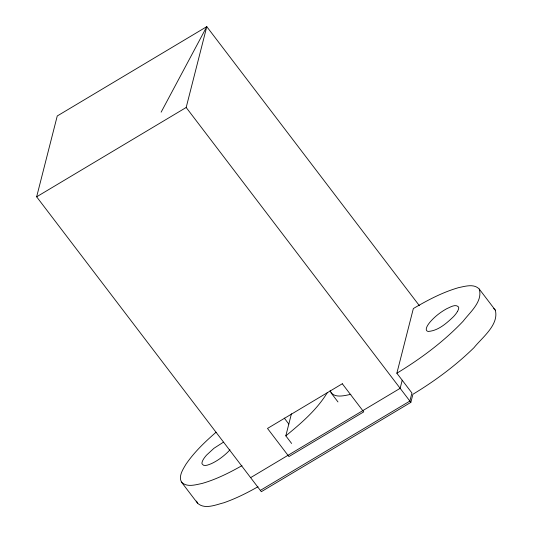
<?xml version="1.0" encoding="UTF-8"?>
<svg xmlns="http://www.w3.org/2000/svg" width="533" height="533" viewBox="0 0 533 533"><rect width="100%" height="100%" fill="white"/><g stroke="black" fill="none" stroke-linecap="round" stroke-linejoin="round"><path stroke-width="0.8" d="M260.331 490.4L409.87 401.076L411.929 392.994L396.858 373.22L413.348 308.547C427.693 300.132 442.577 292.251 458.627 287.633C465.149 286.308 473.97 283.436 479.254 289.046L495.297 310.113C499.221 324.77 482.085 337.562 474.004 347.656C455.655 365.631 434.868 381.008 412.908 394.28L410.85 402.362L261.317 491.692L36.644 196.81L57.251 115.974L206.784 26.65L419.391 305.695M36.644 196.81L186.177 107.486L206.784 26.65L161.133 112.17M291.618 443.463L285.815 435.847L291.444 413.755M402.208 380.242L400.15 388.324L250.617 477.648M327.189 392.841C316.729 409.97 301.185 423.255 285.815 435.847M216.065 432.23C205.012 441.857 194.252 452.091 185.957 464.256C182.952 469.406 178.408 475.949 181.42 482.045L197.47 503.112C204.599 509.808 215.678 504.811 223.807 502.779C235.733 498.615 247.072 492.952 258.025 486.716M396.858 373.22C420.91 358.609 443.742 341.633 463.17 321.192C470.006 312.171 482.951 301.631 479.254 289.046M241.982 465.649C229.283 472.824 216.112 479.44 202.047 483.464C195.524 484.783 186.703 487.662 181.42 482.045M223.4 442.203L213.98 448.273L206.604 455.069A19.888 5.956 -37.3 0 0 203.619 458.926L202.94 460.092A19.888 5.956 -37.3 0 0 202.007 463.763C203.739 467.308 208.769 464.583 211.428 463.637C216.911 461.072 221.895 457.507 226.372 453.45A19.888 5.956 -37.3 0 0 229.97 449.792M350.841 394.307C344.351 395.706 333.305 398.777 330.087 390.682M493.705 308.52L495.297 310.113M186.177 107.486L410.85 402.362M330.953 392.721L337.975 401.935M284.276 418.105L288.819 424.061M196.597 501.073L197.47 503.112M457.414 311.572L456.654 312.771A19.888 5.956 -37.3 0 1 453.45 316.709C446.487 323.324 438.253 330.726 428.265 331.446A19.888 5.956 -37.3 0 1 429.765 322.412C434.495 316.795 440.398 312.211 446.814 308.667C450.145 307.334 455.548 303.55 458.58 307.001A19.888 5.956 -37.3 0 1 457.414 311.572M342.306 383.753L267.506 428.439L288.926 456.561L363.733 411.876L342.306 383.753"/></g></svg>
